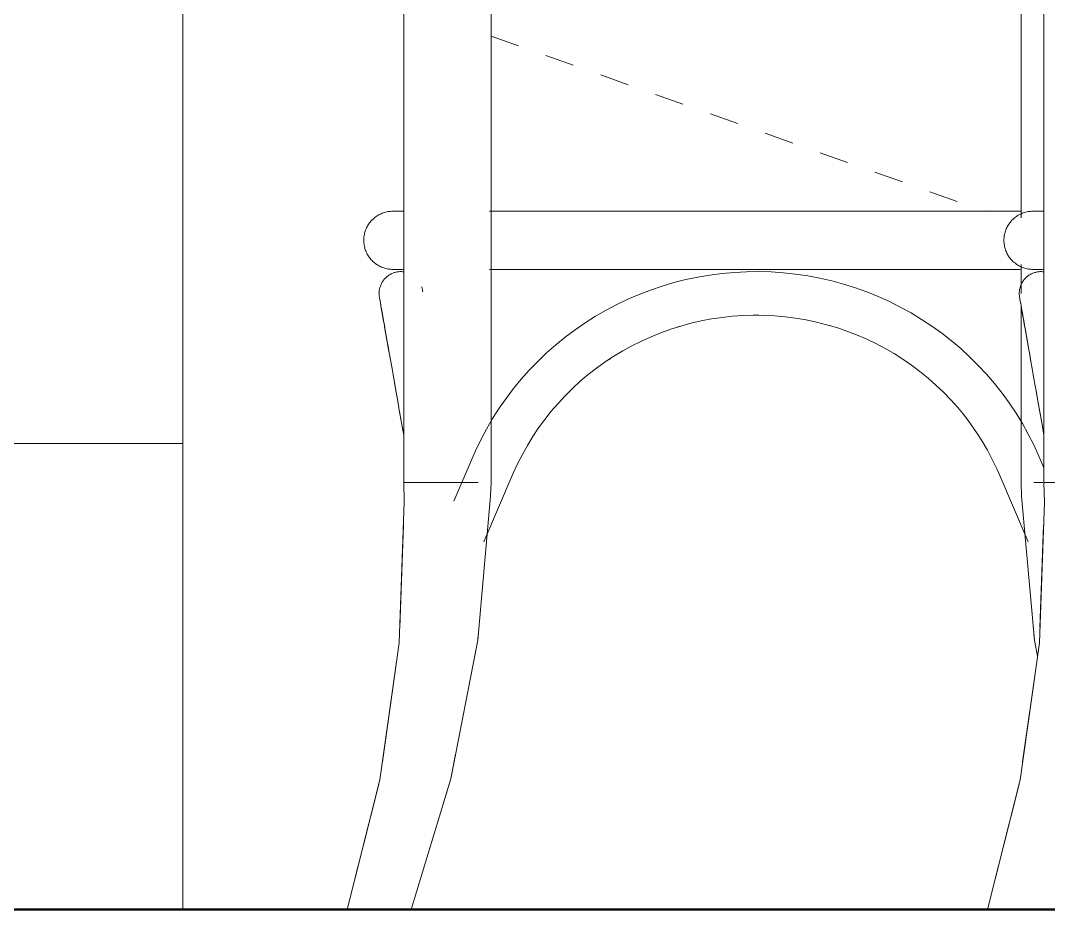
# Model space of a CAD drawing. Extents: x 4834 to 83801, y -13735 to 32221.
# Drawn here: x 13559.89 to 13577.56, y -12508.54 to -12493.26 of the extents above; entities that cross this region are included whole.
import ezdxf

# ---------------------------------------------------------------- set-up
doc = ezdxf.new("R2010")
doc.units = 0
doc.header["$LTSCALE"] = 8
doc.header["$MEASUREMENT"] = 0
doc.linetypes.add('Dash 1_16_', pattern=[0.125, 0.0625, -0.0625])
doc.linetypes.add('Grid Line 1_2_', pattern=[0.875, 0.5, -0.125, 0.125, -0.125])
doc.layers.get('0').update_dxf_attribs({"lineweight": 9})
for name, color, linetype, lineweight in [('A-DIM-480', 52, 'Continuous', 18), ('A-FLOR-LEVL', 51, 'Continuous', 9), ('A-WALL', 7, 'Continuous', 40), ('A-Wall-New', 1, 'Continuous', 50), ('first_dwg', 8, 'Continuous', 9), ('Furniture', 132, 'Continuous', 5), ('Q-CASE', 31, 'Continuous', 9), ('Q-SPCQ', 91, 'Continuous', 9)]:
    doc.layers.add(name, color=color, linetype=linetype, lineweight=lineweight)
doc.layers.add('A-WALL-PATT', color=253, linetype='Continuous')

# ---------------------------------------------------------------- blocks, each defined once
blk = doc.blocks.new('first_dwg_A$C4D910482-354715-Section 1')
at = {"layer": 'Furniture'}
for p, q in [((830.889, 0), (826.789, 0)), ((831.187, 0), (828.259, 0)), ((836.667, 0), (830.889, 0)), ((836.667, 0), (831.187, 0)), ((844.667, 0), (850.181, 0)), ((848.806, 0), (844.679, 0)), ((847.336, 0), (844.683, 0)), ((850.181, 0), (847.336, 0))]:
    blk.add_line(p, q, dxfattribs=at)
at = {"layer": 'Furniture', "flags": 128}
for points in [[(826.789, 0), (828.176, 0), (829.646, 0)], [(828.259, 0), (831.893, 0), (836.667, 0)], [(848.723, 0), (850.193, 0), (848.806, 0)]]:
    blk.add_lwpolyline(points, dxfattribs=at)
blk = doc.blocks.new('first_dwg_A$C4D910482-V16-Section 1')
at = {"layer": 'Furniture'}
for p, q in [((821.626, 0), (816.376, 0)), ((816.376, 0), (821.626, 0)), ((821.626, 0), (817.876, 0)), ((817.876, 0), (821.626, 0)), ((821.626, 0), (826.181, 0)), ((826.181, 0), (821.626, 0)), ((821.626, 0), (826.181, 0)), ((826.181, 0), (821.626, 0)), ((827.277, 0), (828.132, 0)), ((828.132, 0), (827.277, 0)), ((827.277, 0), (828.132, 0)), ((828.132, 0), (827.277, 0)), ((829.228, 0), (833.205, 0)), ((833.205, 0), (829.228, 0))]:
    blk.add_line(p, q, dxfattribs=at)
blk = doc.blocks.new('first_dwg-354694-Section 1')
at = {"layer": 'A-DIM-480', "color": 42, "lineweight": 13}
blk.add_line((531.034, 0), (1093.113, 0), dxfattribs=at)
at = {"layer": 'A-WALL', "color": 7, "lineweight": 50}
for p, q in [((833.927, 0), (799.447, 0)), ((801.447, 0), (831.927, 0)), ((802.613, 0), (810.823, 0)), ((810.647, 0), (813.687, 0)), ((810.647, 0), (813.687, 0)), ((818.967, 0), (815.047, 0)), ((815.047, 0), (816.327, 0)), ((815.207, 0), (818.167, 0)), ((815.207, 0), (818.167, 0)), ((815.499, 0), (815.499, 0)), ((816.327, 0), (816.487, 0)), ((817.487, 0), (816.551, 0)), ((817.687, 0), (818.967, 0)), ((819.687, 0), (822.647, 0)), ((819.687, 0), (822.647, 0)), ((824.167, 0), (827.207, 0)), ((824.167, 0), (827.207, 0)), ((826.516, 0), (826.516, 0))]:
    blk.add_line(p, q, dxfattribs=at)
at = {"layer": 'A-WALL', "color": 7, "lineweight": 50, "flags": 128}
for points in [[(834.647, 0), (759.607, 0), (765.126, 0)], [(817.607, 0), (818.966, 0), (820.966, 0), (822.167, 0), (823.046, 0), (823.766, 0), (824.246, 0), (824.326, 0), (824.647, 0), (824.887, 0), (824.807, 0), (824.326, 0), (823.527, 0), (822.567, 0), (821.367, 0), (820.087, 0), (818.567, 0), (816.966, 0), (815.447, 0), (813.927, 0), (812.647, 0), (811.447, 0), (810.486, 0), (809.686, 0), (809.207, 0)], [(809.367, 0), (809.686, 0), (810.246, 0), (810.966, 0), (811.766, 0), (813.047, 0), (814.967, 0), (816.407, 0)]]:
    blk.add_lwpolyline(points, dxfattribs=at)
for points in [[(830.727, 0), (809.927, 0), (810.807, 0), (831.607, 0)], [(816.567, 0), (817.447, 0), (817.767, 0), (816.247, 0)], [(817.847, 0), (817.927, 0), (818.247, 0), (818.567, 0), (818.887, 0), (819.127, 0), (819.287, 0), (819.127, 0), (818.887, 0), (818.567, 0), (818.247, 0), (817.927, 0)]]:
    blk.add_lwpolyline(points, close=True, dxfattribs=at)
at = {"layer": 'A-Wall-New'}
for p, q in [((534.034, 0), (1090.113, 0)), ((539.534, 0), (1084.613, 0))]:
    blk.add_line(p, q, dxfattribs=at)
at = {"layer": 'Furniture'}
for p, q in [((791.323, 0), (812.353, 0)), ((815.062, 0), (815.205, 0)), ((815.205, 0), (826.159, 0)), ((826.181, 0), (815.205, 0))]:
    blk.add_line(p, q, dxfattribs=at)
for name in ['first_dwg_A$C4D910482-V16-Section 1', 'first_dwg_A$C4D910482-V16-Section 1', 'first_dwg_A$C4D910482-V16-Section 1', 'first_dwg_A$C4D910482-354715-Section 1']:
    blk.add_blockref(name, (0, 0))
blk = doc.blocks.new('Kitchenette - Small - 48_-372256-Section 1')
at = {"layer": 'Q-SPCQ'}
for p, q in [((812.353, 34.5), (812.353, 0)), ((812.353, 0), (815.181, 0)), ((816.277, 0), (826.181, 0))]:
    blk.add_line(p, q, dxfattribs=at)
at = {"layer": 'Q-SPCQ', "linetype": 'Dash 1_16_'}
blk.add_line((817.651, 15.011), (826.151, 11.995), dxfattribs=at)
blk = doc.blocks.new('BAR_WITH_STOOLS_16588 - BAR_WITH_STOOLS_16588-392758-Section 1')
at = {"layer": 'Q-CASE'}
for p, q in [((816.151, 28.508), (816.151, 7.337)), ((827.151, 28.508), (827.151, 7.337)), ((817.651, 7.337), (817.651, 25.531)), ((826.758, 25.537), (826.758, 11.885)), ((817.792, 12), (817.626, 12)), ((817.763, 12), (817.646, 12)), ((817.763, 12), (817.646, 12)), ((817.763, 12), (817.646, 12)), ((820.899, 12), (820.921, 12)), ((826.617, 12), (826.758, 12)), ((826.617, 12), (826.758, 12)), ((826.617, 12), (826.758, 12)), ((826.617, 12), (826.758, 12)), ((817.681, 11), (817.792, 11)), ((817.681, 11), (817.792, 11)), ((817.681, 11), (817.792, 11)), ((826.728, 11), (826.617, 11)), ((826.728, 11), (826.617, 11)), ((826.728, 11), (826.617, 11)), ((826.728, 11), (826.617, 11)), ((826.758, 11.087), (826.758, 10.588)), ((816.472, 10.648), (816.475, 10.637)), ((826.758, 10.392), (826.758, 7.337)), ((822.162, 10.212), (822.252, 10.211)), ((822.162, 10.212), (822.252, 10.211)), ((822.162, 10.212), (822.252, 10.211)), ((822.162, 10.212), (822.252, 10.211)), ((822.162, 10.212), (822.252, 10.211)), ((822.162, 10.212), (822.252, 10.211)), ((822.162, 10.212), (822.252, 10.211)), ((820.861, 10.011), (820.911, 10.027)), ((820.861, 10.011), (820.911, 10.027)), ((820.861, 10.011), (820.911, 10.027)), ((820.861, 10.011), (820.911, 10.027)), ((820.861, 10.011), (820.911, 10.027)), ((820.861, 10.011), (820.911, 10.027)), ((820.861, 10.011), (820.911, 10.027)), ((823.467, 10.035), (823.548, 10.011)), ((823.467, 10.035), (823.548, 10.011)), ((823.467, 10.035), (823.548, 10.011)), ((823.467, 10.035), (823.548, 10.011)), ((823.467, 10.035), (823.548, 10.011)), ((823.467, 10.035), (823.548, 10.011)), ((823.467, 10.035), (823.548, 10.011)), ((819.679, 9.454), (819.734, 9.49)), ((819.679, 9.454), (819.734, 9.49)), ((819.679, 9.454), (819.734, 9.49)), ((819.679, 9.454), (819.734, 9.49)), ((819.679, 9.454), (819.734, 9.49)), ((819.679, 9.454), (819.734, 9.49)), ((819.679, 9.454), (819.734, 9.49)), ((817.346, 7.793), (817.011, 7.016)), ((827.151, 7.589), (827.064, 7.793)), ((817.528, 6.32), (818.034, 7.496)), ((826.375, 7.496), (826.882, 6.32)), ((816.371, 7.337), (816.151, 7.337)), ((816.252, 7.337), (816.371, 7.337)), ((816.707, 7.337), (816.371, 7.337)), ((817.432, 7.337), (816.707, 7.337)), ((817.276, 7.337), (817.432, 7.337)), ((827.133, 7.337), (826.978, 7.337)), ((826.978, 7.337), (827.133, 7.337)), ((827.177, 7.337), (827.151, 7.337)), ((827.371, 7.337), (827.177, 7.337)), ((816.084, 4.846), (816.145, 6.602)), ((816.084, 4.846), (816.145, 6.602)), ((816.084, 4.846), (816.145, 6.602)), ((816.084, 4.846), (816.145, 6.602)), ((816.084, 4.846), (816.145, 6.602)), ((816.084, 4.846), (816.145, 6.602)), ((816.084, 4.846), (816.145, 6.602)), ((827.084, 4.846), (827.145, 6.602)), ((817.422, 4.63), (817.431, 4.729)), ((817.422, 4.63), (817.43, 4.725)), ((817.422, 4.63), (817.43, 4.725)), ((817.422, 4.63), (817.43, 4.725)), ((817.422, 4.63), (817.43, 4.725)), ((817.422, 4.63), (817.43, 4.725)), ((817.422, 4.63), (817.43, 4.725)), ((826.988, 4.63), (826.979, 4.729)), ((826.988, 4.63), (826.979, 4.729)), ((826.988, 4.63), (826.979, 4.729)), ((826.988, 4.63), (826.979, 4.729)), ((826.988, 4.63), (826.979, 4.729)), ((826.988, 4.63), (826.979, 4.729)), ((815.786, 2.537), (816.039, 4.333)), ((815.786, 2.537), (816.039, 4.333)), ((815.786, 2.537), (816.039, 4.333)), ((815.786, 2.537), (816.039, 4.333)), ((815.786, 2.537), (816.039, 4.333)), ((815.786, 2.537), (816.039, 4.333)), ((815.786, 2.537), (816.039, 4.333)), ((826.786, 2.537), (827.039, 4.333)), ((815.181, 0), (815.724, 2.153)), ((815.181, 0), (815.724, 2.153)), ((815.181, 0), (815.724, 2.153)), ((815.181, 0), (815.724, 2.153)), ((815.181, 0), (815.724, 2.153)), ((815.181, 0), (815.724, 2.153)), ((815.181, 0), (815.724, 2.153)), ((826.181, 0), (826.724, 2.153))]:
    blk.add_line(p, q, dxfattribs=at)
at = {"layer": 'Q-CASE', "flags": 128}
for points in [[(815.464, 11.5), (815.465, 11.52), (815.466, 11.54), (815.468, 11.56), (815.471, 11.58), (815.474, 11.599), (815.479, 11.619), (815.484, 11.638), (815.49, 11.657), (815.496, 11.676), (815.504, 11.695), (815.512, 11.713), (815.521, 11.731), (815.53, 11.748), (815.541, 11.766), (815.552, 11.782), (815.563, 11.799), (815.576, 11.814), (815.588, 11.83), (815.602, 11.844), (815.616, 11.859), (815.631, 11.872), (815.646, 11.885), (815.661, 11.898), (815.678, 11.91), (815.694, 11.921), (815.711, 11.931), (815.729, 11.941), (815.747, 11.95), (815.765, 11.958), (815.783, 11.966), (815.802, 11.973), (815.821, 11.979), (815.84, 11.984), (815.86, 11.989), (815.879, 11.993), (815.899, 11.996), (815.919, 11.998), (815.939, 11.999), (815.959, 12), (815.964, 12)], [(815.465, 11.52), (815.466, 11.54), (815.468, 11.56), (815.471, 11.58), (815.474, 11.599), (815.479, 11.619), (815.484, 11.638), (815.49, 11.657), (815.496, 11.676), (815.504, 11.695), (815.512, 11.713), (815.521, 11.731), (815.53, 11.748), (815.541, 11.766), (815.552, 11.782), (815.563, 11.799), (815.576, 11.814), (815.588, 11.83), (815.602, 11.844), (815.616, 11.859), (815.631, 11.872), (815.646, 11.885), (815.661, 11.898), (815.678, 11.91), (815.694, 11.921), (815.711, 11.931), (815.729, 11.941), (815.747, 11.95), (815.765, 11.958), (815.783, 11.966), (815.802, 11.973), (815.821, 11.979), (815.84, 11.984), (815.86, 11.989), (815.879, 11.993), (815.899, 11.996), (815.919, 11.998), (815.939, 11.999), (815.959, 12), (815.964, 12)], [(815.465, 11.52), (815.466, 11.54), (815.468, 11.56), (815.471, 11.58), (815.474, 11.599), (815.479, 11.619), (815.484, 11.638), (815.49, 11.657), (815.496, 11.676), (815.504, 11.695), (815.512, 11.713), (815.521, 11.731), (815.53, 11.748), (815.541, 11.766), (815.552, 11.782), (815.563, 11.799), (815.576, 11.814), (815.588, 11.83), (815.602, 11.844), (815.616, 11.859), (815.631, 11.872), (815.646, 11.885), (815.661, 11.898), (815.678, 11.91), (815.694, 11.921), (815.711, 11.931), (815.729, 11.941), (815.747, 11.95), (815.765, 11.958), (815.783, 11.966), (815.802, 11.973), (815.821, 11.979), (815.84, 11.984), (815.86, 11.989), (815.879, 11.993), (815.899, 11.996), (815.919, 11.998), (815.939, 11.999), (815.959, 12), (815.964, 12)], [(815.465, 11.52), (815.466, 11.54), (815.468, 11.56), (815.471, 11.58), (815.474, 11.599), (815.479, 11.619), (815.484, 11.638), (815.49, 11.657), (815.496, 11.676), (815.504, 11.695), (815.512, 11.713), (815.521, 11.731), (815.53, 11.748), (815.541, 11.766), (815.552, 11.782), (815.563, 11.799), (815.576, 11.814), (815.588, 11.83), (815.602, 11.844), (815.616, 11.859), (815.631, 11.872), (815.646, 11.885), (815.661, 11.898), (815.678, 11.91), (815.694, 11.921), (815.711, 11.931), (815.729, 11.941), (815.747, 11.95), (815.765, 11.958), (815.783, 11.966), (815.802, 11.973), (815.821, 11.979), (815.84, 11.984), (815.86, 11.989), (815.879, 11.993), (815.899, 11.996), (815.919, 11.998), (815.939, 11.999), (815.959, 12), (815.964, 12)], [(815.978, 12), (815.966, 12), (815.964, 12)], [(815.964, 12), (815.969, 12), (815.984, 12)], [(815.978, 12), (815.966, 12), (815.964, 12)], [(815.964, 12), (815.969, 12), (815.984, 12)], [(815.978, 12), (815.966, 12), (815.964, 12)], [(815.964, 12), (815.969, 12), (815.984, 12)], [(816.122, 12), (816.071, 12), (816.03, 12), (815.999, 12), (815.978, 12), (815.966, 12), (815.964, 12)], [(815.964, 12), (815.969, 12), (815.984, 12), (816.009, 12), (816.044, 12), (816.089, 12), (816.143, 12)], [(816.122, 12), (816.071, 12), (816.03, 12), (815.999, 12)], [(816.122, 12), (816.071, 12), (816.03, 12), (815.999, 12)], [(816.122, 12), (816.071, 12), (816.03, 12), (815.999, 12)], [(816.009, 12), (816.044, 12), (816.089, 12), (816.143, 12)], [(816.009, 12), (816.044, 12), (816.089, 12), (816.143, 12)], [(816.009, 12), (816.044, 12), (816.089, 12), (816.143, 12)], [(817.681, 12), (817.857, 12), (818.039, 12), (818.229, 12), (818.424, 12), (818.626, 12), (818.833, 12), (819.046, 12), (819.183, 12)], [(817.681, 12), (817.857, 12), (818.039, 12), (818.229, 12), (818.424, 12), (818.626, 12), (818.833, 12), (819.046, 12), (819.183, 12)], [(817.681, 12), (817.857, 12), (818.039, 12), (818.229, 12), (818.424, 12), (818.626, 12), (818.833, 12), (819.046, 12), (819.183, 12)], [(817.681, 12), (817.857, 12), (818.039, 12), (818.229, 12), (818.424, 12), (818.626, 12), (818.833, 12), (819.046, 12), (819.263, 12), (819.486, 12), (819.713, 12), (819.943, 12), (820.178, 12), (820.415, 12), (820.552, 12)], [(819.163, 12), (818.947, 12), (818.737, 12), (818.532, 12), (818.333, 12), (818.141, 12), (817.955, 12), (817.792, 12)], [(819.163, 12), (818.947, 12), (818.737, 12), (818.532, 12), (818.333, 12), (818.141, 12), (817.955, 12), (817.792, 12)], [(819.163, 12), (818.947, 12), (818.737, 12), (818.532, 12), (818.333, 12), (818.141, 12), (817.955, 12), (817.792, 12)], [(826.728, 12), (826.552, 12), (826.37, 12), (826.181, 12), (825.985, 12), (825.784, 12), (825.576, 12), (825.364, 12), (825.146, 12), (824.924, 12), (824.697, 12), (824.466, 12), (824.232, 12), (823.994, 12), (823.753, 12), (823.51, 12), (823.265, 12), (823.019, 12), (822.771, 12), (822.522, 12), (822.272, 12), (822.022, 12), (821.773, 12), (821.525, 12), (821.277, 12), (821.031, 12), (820.787, 12), (820.545, 12), (820.306, 12), (820.07, 12), (819.837, 12), (819.608, 12), (819.383, 12), (819.163, 12), (818.947, 12), (818.737, 12), (818.532, 12), (818.333, 12), (818.141, 12), (817.955, 12), (817.792, 12)], [(826.728, 12), (826.552, 12), (826.37, 12), (826.181, 12), (825.985, 12), (825.784, 12), (825.576, 12), (825.364, 12), (825.226, 12)], [(826.728, 12), (826.552, 12), (826.37, 12), (826.181, 12), (825.985, 12), (825.784, 12), (825.576, 12), (825.364, 12), (825.226, 12)], [(826.728, 12), (826.552, 12), (826.37, 12), (826.181, 12), (825.985, 12), (825.784, 12), (825.576, 12), (825.364, 12), (825.226, 12)], [(825.247, 12), (825.462, 12), (825.672, 12), (825.877, 12), (826.076, 12), (826.269, 12), (826.455, 12), (826.607, 12)], [(825.247, 12), (825.462, 12), (825.672, 12), (825.877, 12), (826.076, 12), (826.269, 12), (826.455, 12), (826.607, 12)], [(825.247, 12), (825.462, 12), (825.672, 12), (825.877, 12), (826.076, 12), (826.269, 12), (826.455, 12), (826.607, 12)], [(825.247, 12), (825.462, 12), (825.672, 12), (825.877, 12), (826.076, 12), (826.269, 12), (826.455, 12), (826.617, 12)], [(826.464, 11.5), (826.465, 11.52), (826.466, 11.54), (826.468, 11.56), (826.471, 11.58), (826.474, 11.599), (826.479, 11.619), (826.484, 11.638), (826.49, 11.657), (826.496, 11.676), (826.504, 11.695), (826.512, 11.713), (826.521, 11.731), (826.53, 11.748), (826.541, 11.766), (826.552, 11.782), (826.563, 11.799), (826.576, 11.814), (826.588, 11.83), (826.602, 11.844), (826.616, 11.859), (826.631, 11.872), (826.646, 11.885), (826.661, 11.898), (826.678, 11.91), (826.694, 11.921), (826.711, 11.931), (826.729, 11.941), (826.747, 11.95), (826.765, 11.958), (826.783, 11.966), (826.802, 11.973), (826.821, 11.979), (826.84, 11.984), (826.86, 11.989), (826.879, 11.993), (826.899, 11.996), (826.919, 11.998), (826.939, 11.999), (826.959, 12), (826.964, 12)], [(827.122, 12), (827.071, 12), (827.03, 12), (826.999, 12), (826.978, 12), (826.966, 12), (826.964, 12)], [(826.964, 12), (826.969, 12), (826.984, 12), (827.009, 12), (827.044, 12), (827.089, 12), (827.143, 12)], [(815.964, 11), (815.944, 11), (815.924, 11.002), (815.904, 11.004), (815.885, 11.006), (815.865, 11.01), (815.845, 11.014), (815.826, 11.019), (815.807, 11.025), (815.788, 11.032), (815.77, 11.039), (815.751, 11.048), (815.733, 11.057), (815.716, 11.066), (815.699, 11.076), (815.682, 11.087), (815.666, 11.099), (815.65, 11.111), (815.635, 11.124), (815.62, 11.138), (815.606, 11.152), (815.592, 11.166), (815.579, 11.181), (815.567, 11.197), (815.555, 11.213), (815.544, 11.23), (815.533, 11.247), (815.523, 11.264), (815.514, 11.282), (815.506, 11.3), (815.498, 11.319), (815.491, 11.338), (815.485, 11.357), (815.48, 11.376), (815.475, 11.395), (815.472, 11.415), (815.469, 11.435), (815.466, 11.455), (815.465, 11.475), (815.464, 11.495), (815.464, 11.5)], [(815.924, 11.002), (815.904, 11.004), (815.885, 11.006), (815.865, 11.01), (815.845, 11.014), (815.826, 11.019), (815.807, 11.025), (815.788, 11.032), (815.77, 11.039), (815.751, 11.048), (815.733, 11.057), (815.716, 11.066), (815.699, 11.076), (815.682, 11.087), (815.666, 11.099), (815.65, 11.111), (815.635, 11.124), (815.62, 11.138), (815.606, 11.152), (815.592, 11.166), (815.579, 11.181), (815.567, 11.197), (815.555, 11.213), (815.544, 11.23), (815.533, 11.247), (815.523, 11.264), (815.514, 11.282), (815.506, 11.3), (815.498, 11.319), (815.491, 11.338), (815.485, 11.357), (815.48, 11.376), (815.475, 11.395), (815.472, 11.415), (815.469, 11.435), (815.466, 11.455), (815.465, 11.475), (815.464, 11.495)], [(815.924, 11.002), (815.904, 11.004), (815.885, 11.006), (815.865, 11.01), (815.845, 11.014), (815.826, 11.019), (815.807, 11.025), (815.788, 11.032), (815.77, 11.039), (815.751, 11.048), (815.733, 11.057), (815.716, 11.066), (815.699, 11.076), (815.682, 11.087), (815.666, 11.099), (815.65, 11.111), (815.635, 11.124), (815.62, 11.138), (815.606, 11.152), (815.592, 11.166), (815.579, 11.181), (815.567, 11.197), (815.555, 11.213), (815.544, 11.23), (815.533, 11.247), (815.523, 11.264), (815.514, 11.282), (815.506, 11.3), (815.498, 11.319), (815.491, 11.338), (815.485, 11.357), (815.48, 11.376), (815.475, 11.395), (815.472, 11.415), (815.469, 11.435), (815.466, 11.455), (815.465, 11.475), (815.464, 11.495)], [(815.924, 11.002), (815.904, 11.004), (815.885, 11.006), (815.865, 11.01), (815.845, 11.014), (815.826, 11.019), (815.807, 11.025), (815.788, 11.032), (815.77, 11.039), (815.751, 11.048), (815.733, 11.057), (815.716, 11.066), (815.699, 11.076), (815.682, 11.087), (815.666, 11.099), (815.65, 11.111), (815.635, 11.124), (815.62, 11.138), (815.606, 11.152), (815.592, 11.166), (815.579, 11.181), (815.567, 11.197), (815.555, 11.213), (815.544, 11.23), (815.533, 11.247), (815.523, 11.264), (815.514, 11.282), (815.506, 11.3), (815.498, 11.319), (815.491, 11.338), (815.485, 11.357), (815.48, 11.376), (815.475, 11.395), (815.472, 11.415), (815.469, 11.435), (815.466, 11.455), (815.465, 11.475), (815.464, 11.495)], [(826.964, 11), (826.944, 11), (826.924, 11.002), (826.904, 11.004), (826.885, 11.006), (826.865, 11.01), (826.845, 11.014), (826.826, 11.019), (826.807, 11.025), (826.788, 11.032), (826.77, 11.039), (826.751, 11.048), (826.733, 11.057), (826.716, 11.066), (826.699, 11.076), (826.682, 11.087), (826.666, 11.099), (826.65, 11.111), (826.635, 11.124), (826.62, 11.138), (826.606, 11.152), (826.592, 11.166), (826.579, 11.181), (826.567, 11.197), (826.555, 11.213), (826.544, 11.23), (826.533, 11.247), (826.523, 11.264), (826.514, 11.282), (826.506, 11.3), (826.498, 11.319), (826.491, 11.338), (826.485, 11.357), (826.48, 11.376), (826.475, 11.395), (826.472, 11.415), (826.469, 11.435), (826.466, 11.455), (826.465, 11.475), (826.464, 11.495), (826.464, 11.5)], [(815.733, 10.522), (815.731, 10.537), (815.729, 10.552), (815.728, 10.567), (815.728, 10.582), (815.728, 10.597), (815.728, 10.612), (815.73, 10.627), (815.731, 10.642), (815.734, 10.656), (815.737, 10.671), (815.741, 10.686), (815.745, 10.7), (815.75, 10.714), (815.755, 10.728), (815.761, 10.742), (815.767, 10.756), (815.774, 10.769), (815.782, 10.782), (815.79, 10.794), (815.798, 10.807), (815.808, 10.819), (815.817, 10.83), (815.827, 10.842), (815.837, 10.852), (815.848, 10.863), (815.859, 10.873), (815.871, 10.882), (815.883, 10.891), (815.895, 10.9), (815.908, 10.908), (815.921, 10.915), (815.934, 10.922), (815.948, 10.929), (815.962, 10.935), (815.976, 10.94), (815.99, 10.945), (816.004, 10.949), (816.019, 10.953), (816.033, 10.956), (816.037, 10.957)], [(815.79, 10.794), (815.798, 10.807), (815.808, 10.819), (815.817, 10.83), (815.827, 10.842), (815.837, 10.852), (815.848, 10.863), (815.859, 10.873), (815.871, 10.882), (815.883, 10.891), (815.895, 10.9), (815.908, 10.908), (815.921, 10.915), (815.934, 10.922), (815.948, 10.929), (815.962, 10.935), (815.976, 10.94), (815.99, 10.945), (816.004, 10.949), (816.019, 10.953)], [(815.79, 10.794), (815.798, 10.807), (815.808, 10.819), (815.817, 10.83), (815.827, 10.842), (815.837, 10.852), (815.848, 10.863), (815.859, 10.873), (815.871, 10.882), (815.883, 10.891), (815.895, 10.9), (815.908, 10.908), (815.921, 10.915), (815.934, 10.922), (815.948, 10.929), (815.962, 10.935), (815.976, 10.94), (815.99, 10.945), (816.004, 10.949), (816.019, 10.953)], [(815.79, 10.794), (815.798, 10.807), (815.808, 10.819), (815.817, 10.83), (815.827, 10.842), (815.837, 10.852), (815.848, 10.863), (815.859, 10.873), (815.871, 10.882), (815.883, 10.891), (815.895, 10.9), (815.908, 10.908), (815.921, 10.915), (815.934, 10.922), (815.948, 10.929), (815.962, 10.935), (815.976, 10.94), (815.99, 10.945), (816.004, 10.949), (816.019, 10.953)], [(816.138, 11), (816.084, 11), (816.04, 11), (816.006, 11), (815.982, 11), (815.968, 11), (815.964, 11)], [(815.964, 11), (815.969, 11), (815.984, 11), (816.009, 11), (816.044, 11), (816.089, 11), (816.143, 11)], [(816.037, 10.957), (816.052, 10.959), (816.067, 10.961), (816.082, 10.962), (816.097, 10.962), (816.112, 10.962), (816.127, 10.961), (816.142, 10.96), (816.157, 10.958)], [(816.052, 10.959), (816.067, 10.961), (816.082, 10.962), (816.097, 10.962), (816.112, 10.962), (816.127, 10.961), (816.142, 10.96), (816.157, 10.958)], [(816.052, 10.959), (816.067, 10.961), (816.082, 10.962), (816.097, 10.962), (816.112, 10.962), (816.127, 10.961), (816.142, 10.96), (816.157, 10.958)], [(816.052, 10.959), (816.067, 10.961), (816.082, 10.962), (816.097, 10.962), (816.112, 10.962), (816.127, 10.961), (816.142, 10.96), (816.157, 10.958)], [(827.064, 7.793), (826.977, 7.983), (826.883, 8.169), (826.781, 8.352), (826.672, 8.531), (826.556, 8.705), (826.433, 8.874), (826.303, 9.038), (826.167, 9.197), (826.024, 9.351), (825.875, 9.498), (825.721, 9.64), (825.561, 9.775), (825.395, 9.904), (825.224, 10.027), (825.049, 10.142), (824.869, 10.251), (824.684, 10.352), (824.496, 10.446), (824.304, 10.533), (824.109, 10.612), (823.911, 10.683), (823.71, 10.746), (823.506, 10.802), (823.301, 10.849), (823.094, 10.888), (822.885, 10.919), (822.675, 10.941), (822.465, 10.956), (822.254, 10.962), (822.043, 10.96), (821.833, 10.949), (821.622, 10.93), (821.413, 10.903), (821.205, 10.868), (820.999, 10.825), (820.795, 10.773), (820.593, 10.714), (820.393, 10.646), (820.196, 10.571), (820.003, 10.488), (819.813, 10.397), (819.627, 10.299), (819.445, 10.194), (819.267, 10.082), (819.094, 9.963), (818.926, 9.837), (818.763, 9.704), (818.606, 9.565), (818.454, 9.42), (818.309, 9.27), (818.169, 9.113), (818.036, 8.951), (817.91, 8.784), (817.791, 8.613), (817.678, 8.436), (817.573, 8.256), (817.475, 8.071), (817.385, 7.882), (817.346, 7.793)], [(817.626, 11), (817.681, 11), (817.792, 11)], [(826.758, 8.39), (826.672, 8.531), (826.556, 8.705), (826.433, 8.874), (826.303, 9.038), (826.167, 9.197), (826.024, 9.351), (825.875, 9.498), (825.721, 9.64), (825.561, 9.775), (825.395, 9.904), (825.224, 10.027), (825.049, 10.142), (824.869, 10.251), (824.684, 10.352), (824.496, 10.446), (824.304, 10.533), (824.109, 10.612), (823.911, 10.683), (823.71, 10.746), (823.506, 10.802), (823.301, 10.849), (823.094, 10.888), (822.885, 10.919), (822.675, 10.941), (822.465, 10.956), (822.254, 10.962), (822.043, 10.96), (821.833, 10.949), (821.622, 10.93), (821.413, 10.903), (821.205, 10.868), (820.999, 10.825), (820.795, 10.773), (820.593, 10.714), (820.393, 10.646), (820.196, 10.571), (820.003, 10.488), (819.813, 10.397), (819.627, 10.299), (819.445, 10.194), (819.267, 10.082), (819.094, 9.963), (818.926, 9.837), (818.763, 9.704), (818.606, 9.565), (818.454, 9.42), (818.309, 9.27), (818.169, 9.113), (818.036, 8.951), (817.91, 8.784), (817.791, 8.613), (817.678, 8.436), (817.65, 8.388)], [(826.758, 8.39), (826.672, 8.531), (826.556, 8.705), (826.433, 8.874), (826.303, 9.038), (826.167, 9.197), (826.024, 9.351), (825.875, 9.498), (825.721, 9.64), (825.561, 9.775), (825.395, 9.904), (825.224, 10.027), (825.049, 10.142), (824.869, 10.251), (824.684, 10.352), (824.496, 10.446), (824.304, 10.533), (824.109, 10.612), (823.911, 10.683), (823.71, 10.746), (823.506, 10.802), (823.301, 10.849), (823.094, 10.888), (822.885, 10.919), (822.675, 10.941), (822.465, 10.956), (822.254, 10.962), (822.043, 10.96), (821.833, 10.949), (821.622, 10.93), (821.413, 10.903), (821.205, 10.868), (820.999, 10.825), (820.795, 10.773), (820.593, 10.714), (820.393, 10.646), (820.196, 10.571), (820.003, 10.488), (819.813, 10.397), (819.627, 10.299), (819.445, 10.194), (819.267, 10.082), (819.094, 9.963), (818.926, 9.837), (818.763, 9.704), (818.606, 9.565), (818.454, 9.42), (818.309, 9.27), (818.169, 9.113), (818.036, 8.951), (817.91, 8.784), (817.791, 8.613), (817.678, 8.436), (817.65, 8.388)], [(826.758, 8.39), (826.672, 8.531), (826.556, 8.705), (826.433, 8.874), (826.303, 9.038), (826.167, 9.197), (826.024, 9.351), (825.875, 9.498), (825.721, 9.64), (825.561, 9.775), (825.395, 9.904), (825.224, 10.027), (825.049, 10.142), (824.869, 10.251), (824.684, 10.352), (824.496, 10.446), (824.304, 10.533), (824.109, 10.612), (823.911, 10.683), (823.71, 10.746), (823.506, 10.802), (823.301, 10.849), (823.094, 10.888), (822.885, 10.919), (822.675, 10.941), (822.465, 10.956), (822.254, 10.962), (822.043, 10.96), (821.833, 10.949), (821.622, 10.93), (821.413, 10.903), (821.205, 10.868), (820.999, 10.825), (820.795, 10.773), (820.593, 10.714), (820.393, 10.646), (820.196, 10.571), (820.003, 10.488), (819.813, 10.397), (819.627, 10.299), (819.445, 10.194), (819.267, 10.082), (819.094, 9.963), (818.926, 9.837), (818.763, 9.704), (818.606, 9.565), (818.454, 9.42), (818.309, 9.27), (818.169, 9.113), (818.036, 8.951), (817.91, 8.784), (817.791, 8.613), (817.678, 8.436), (817.65, 8.388)], [(826.758, 8.39), (826.672, 8.531), (826.556, 8.705), (826.433, 8.874), (826.303, 9.038), (826.167, 9.197), (826.024, 9.351), (825.875, 9.498), (825.721, 9.64), (825.561, 9.775), (825.395, 9.904), (825.224, 10.027), (825.049, 10.142), (824.869, 10.251), (824.684, 10.352), (824.496, 10.446), (824.304, 10.533), (824.109, 10.612), (823.911, 10.683), (823.71, 10.746), (823.506, 10.802), (823.301, 10.849), (823.094, 10.888), (822.885, 10.919), (822.675, 10.941), (822.465, 10.956), (822.254, 10.962), (822.043, 10.96), (821.833, 10.949), (821.622, 10.93), (821.413, 10.903), (821.205, 10.868), (820.999, 10.825), (820.795, 10.773), (820.593, 10.714), (820.393, 10.646), (820.196, 10.571), (820.003, 10.488), (819.813, 10.397), (819.627, 10.299), (819.445, 10.194), (819.267, 10.082), (819.094, 9.963), (818.926, 9.837), (818.763, 9.704), (818.606, 9.565), (818.454, 9.42), (818.309, 9.27), (818.169, 9.113), (818.036, 8.951), (817.91, 8.784), (817.791, 8.613), (817.678, 8.436), (817.65, 8.388)], [(826.758, 8.39), (826.672, 8.531), (826.556, 8.705), (826.433, 8.874), (826.303, 9.038), (826.167, 9.197), (826.024, 9.351), (825.875, 9.498), (825.721, 9.64), (825.561, 9.775), (825.395, 9.904), (825.224, 10.027), (825.049, 10.142), (824.869, 10.251), (824.684, 10.352), (824.496, 10.446), (824.304, 10.533), (824.109, 10.612), (823.911, 10.683), (823.71, 10.746), (823.506, 10.802), (823.301, 10.849), (823.094, 10.888), (822.885, 10.919), (822.675, 10.941), (822.465, 10.956), (822.254, 10.962), (822.043, 10.96), (821.833, 10.949), (821.622, 10.93), (821.413, 10.903), (821.205, 10.868), (820.999, 10.825), (820.795, 10.773), (820.593, 10.714), (820.393, 10.646), (820.196, 10.571), (820.003, 10.488), (819.813, 10.397), (819.627, 10.299), (819.445, 10.194), (819.267, 10.082), (819.094, 9.963), (818.926, 9.837), (818.763, 9.704), (818.606, 9.565), (818.454, 9.42), (818.309, 9.27), (818.169, 9.113), (818.036, 8.951), (817.91, 8.784), (817.791, 8.613), (817.678, 8.436), (817.65, 8.388)], [(826.758, 8.39), (826.672, 8.531), (826.556, 8.705), (826.433, 8.874), (826.303, 9.038), (826.167, 9.197), (826.024, 9.351), (825.875, 9.498), (825.721, 9.64), (825.561, 9.775), (825.395, 9.904), (825.224, 10.027), (825.049, 10.142), (824.869, 10.251), (824.684, 10.352), (824.496, 10.446), (824.304, 10.533), (824.109, 10.612), (823.911, 10.683), (823.71, 10.746), (823.506, 10.802), (823.301, 10.849), (823.094, 10.888), (822.885, 10.919), (822.675, 10.941), (822.465, 10.956), (822.254, 10.962), (822.043, 10.96), (821.833, 10.949), (821.622, 10.93), (821.413, 10.903), (821.205, 10.868), (820.999, 10.825), (820.795, 10.773), (820.593, 10.714), (820.393, 10.646), (820.196, 10.571), (820.003, 10.488), (819.813, 10.397), (819.627, 10.299), (819.445, 10.194), (819.267, 10.082), (819.094, 9.963), (818.926, 9.837), (818.763, 9.704), (818.606, 9.565), (818.454, 9.42), (818.309, 9.27), (818.169, 9.113), (818.036, 8.951), (817.91, 8.784), (817.791, 8.613), (817.678, 8.436), (817.65, 8.388)], [(826.758, 8.39), (826.672, 8.531), (826.556, 8.705), (826.433, 8.874), (826.303, 9.038), (826.167, 9.197), (826.024, 9.351), (825.875, 9.498), (825.721, 9.64), (825.561, 9.775), (825.395, 9.904), (825.224, 10.027), (825.049, 10.142), (824.869, 10.251), (824.684, 10.352), (824.496, 10.446), (824.304, 10.533), (824.109, 10.612), (823.911, 10.683), (823.71, 10.746), (823.506, 10.802), (823.301, 10.849), (823.094, 10.888), (822.885, 10.919), (822.675, 10.941), (822.465, 10.956), (822.254, 10.962), (822.043, 10.96), (821.833, 10.949), (821.622, 10.93), (821.413, 10.903), (821.205, 10.868), (820.999, 10.825), (820.795, 10.773), (820.593, 10.714), (820.393, 10.646), (820.196, 10.571), (820.003, 10.488), (819.813, 10.397), (819.627, 10.299), (819.445, 10.194), (819.267, 10.082), (819.094, 9.963), (818.926, 9.837), (818.763, 9.704), (818.606, 9.565), (818.454, 9.42), (818.309, 9.27), (818.169, 9.113), (818.036, 8.951), (817.91, 8.784), (817.791, 8.613), (817.678, 8.436), (817.65, 8.388)], [(819.658, 11), (819.465, 11), (819.243, 11), (819.025, 11), (818.813, 11), (818.606, 11), (818.405, 11), (818.21, 11), (818.022, 11), (817.84, 11), (817.665, 11)], [(819.658, 11), (819.465, 11), (819.243, 11), (819.025, 11), (818.813, 11), (818.606, 11), (818.405, 11), (818.21, 11), (818.022, 11), (817.84, 11), (817.665, 11)], [(819.658, 11), (819.465, 11), (819.243, 11), (819.025, 11), (818.813, 11), (818.606, 11), (818.405, 11), (818.21, 11), (818.022, 11), (817.84, 11), (817.665, 11)], [(826.617, 11), (826.437, 11), (826.251, 11), (826.057, 11), (825.858, 11), (825.653, 11), (825.442, 11), (825.226, 11), (825.005, 11), (824.78, 11), (824.551, 11), (824.317, 11), (824.081, 11), (823.841, 11), (823.599, 11), (823.355, 11), (823.109, 11), (822.861, 11), (822.613, 11), (822.363, 11), (822.114, 11), (821.864, 11), (821.615, 11), (821.367, 11), (821.121, 11), (820.876, 11), (820.633, 11), (820.393, 11), (820.155, 11), (819.921, 11), (819.691, 11), (819.465, 11), (819.243, 11), (819.025, 11), (818.813, 11), (818.606, 11), (818.405, 11), (818.21, 11), (818.022, 11), (817.84, 11), (817.665, 11)], [(817.792, 11), (817.972, 11), (818.159, 11), (818.352, 11), (818.551, 11), (818.757, 11), (818.967, 11), (819.183, 11), (819.404, 11), (819.629, 11)], [(817.792, 11), (817.972, 11), (818.159, 11), (818.352, 11), (818.551, 11), (818.757, 11), (818.967, 11), (819.183, 11), (819.404, 11), (819.629, 11)], [(817.792, 11), (817.972, 11), (818.159, 11), (818.352, 11), (818.551, 11), (818.757, 11), (818.967, 11), (819.183, 11), (819.404, 11), (819.629, 11)], [(817.792, 11), (817.972, 11), (818.159, 11), (818.352, 11), (818.551, 11), (818.757, 11), (818.967, 11), (819.183, 11), (819.404, 11), (819.629, 11), (819.859, 11), (820.092, 11), (820.328, 11), (820.568, 11), (820.81, 11), (821.054, 11), (821.301, 11), (821.548, 11), (821.797, 11), (822.046, 11), (822.296, 11), (822.545, 11), (822.794, 11), (823.042, 11), (823.289, 11), (823.534, 11), (823.776, 11), (824.017, 11), (824.254, 11), (824.488, 11), (824.718, 11), (824.945, 11), (825.167, 11), (825.384, 11), (825.596, 11), (825.803, 11), (826.004, 11), (826.199, 11), (826.388, 11), (826.569, 11), (826.744, 11)], [(819.658, 11), (819.859, 11), (820.092, 11), (820.328, 11), (820.568, 11), (820.81, 11), (821.054, 11), (821.301, 11), (821.548, 11), (821.797, 11), (822.046, 11), (822.296, 11), (822.545, 11), (822.794, 11), (823.042, 11), (823.289, 11), (823.534, 11), (823.776, 11), (824.017, 11), (824.254, 11), (824.488, 11), (824.712, 11)], [(819.658, 11), (819.859, 11), (820.092, 11), (820.328, 11), (820.568, 11), (820.81, 11), (821.054, 11), (821.301, 11), (821.548, 11), (821.797, 11), (822.046, 11), (822.296, 11), (822.545, 11), (822.794, 11), (823.042, 11), (823.289, 11), (823.534, 11), (823.776, 11), (824.017, 11), (824.254, 11), (824.488, 11), (824.712, 11)], [(819.658, 11), (819.859, 11), (820.092, 11), (820.328, 11), (820.568, 11), (820.81, 11), (821.054, 11), (821.301, 11), (821.548, 11), (821.797, 11), (822.046, 11), (822.296, 11), (822.545, 11), (822.794, 11), (823.042, 11), (823.289, 11), (823.534, 11), (823.776, 11), (824.017, 11), (824.254, 11), (824.488, 11), (824.712, 11)], [(826.617, 11), (826.437, 11), (826.251, 11), (826.057, 11), (825.858, 11), (825.653, 11), (825.442, 11), (825.226, 11), (825.005, 11), (824.78, 11), (824.551, 11), (824.317, 11), (824.081, 11), (823.841, 11), (823.599, 11), (823.355, 11), (823.109, 11), (822.861, 11), (822.613, 11), (822.363, 11), (822.114, 11), (821.864, 11), (821.615, 11), (821.367, 11), (821.121, 11), (820.876, 11), (820.633, 11), (820.393, 11), (820.155, 11), (819.921, 11), (819.691, 11)], [(826.617, 11), (826.437, 11), (826.251, 11), (826.057, 11), (825.858, 11), (825.653, 11), (825.442, 11), (825.226, 11), (825.005, 11), (824.78, 11), (824.551, 11), (824.317, 11), (824.081, 11), (823.841, 11), (823.599, 11), (823.355, 11), (823.109, 11), (822.861, 11), (822.613, 11), (822.363, 11), (822.114, 11), (821.864, 11), (821.615, 11), (821.367, 11), (821.121, 11), (820.876, 11), (820.633, 11), (820.393, 11), (820.155, 11), (819.921, 11), (819.691, 11)], [(826.617, 11), (826.437, 11), (826.251, 11), (826.057, 11), (825.858, 11), (825.653, 11), (825.442, 11), (825.226, 11), (825.005, 11), (824.78, 11), (824.551, 11), (824.317, 11), (824.081, 11), (823.841, 11), (823.599, 11), (823.355, 11), (823.109, 11), (822.861, 11), (822.613, 11), (822.363, 11), (822.114, 11), (821.864, 11), (821.615, 11), (821.367, 11), (821.121, 11), (820.876, 11), (820.633, 11), (820.393, 11), (820.155, 11), (819.921, 11), (819.691, 11)], [(824.718, 11), (824.945, 11), (825.167, 11), (825.384, 11), (825.596, 11), (825.803, 11), (826.004, 11), (826.199, 11), (826.388, 11), (826.569, 11), (826.744, 11)], [(824.718, 11), (824.945, 11), (825.167, 11), (825.384, 11), (825.596, 11), (825.803, 11), (826.004, 11), (826.199, 11), (826.388, 11), (826.569, 11), (826.744, 11)], [(824.718, 11), (824.945, 11), (825.167, 11), (825.384, 11), (825.596, 11), (825.803, 11), (826.004, 11), (826.199, 11), (826.388, 11), (826.569, 11), (826.744, 11)], [(826.733, 10.522), (826.731, 10.537), (826.729, 10.552), (826.728, 10.567), (826.728, 10.582), (826.728, 10.597), (826.728, 10.612), (826.73, 10.627), (826.731, 10.642), (826.734, 10.656), (826.737, 10.671), (826.741, 10.686), (826.745, 10.7), (826.75, 10.714), (826.755, 10.728), (826.761, 10.742), (826.767, 10.756), (826.774, 10.769), (826.782, 10.782), (826.79, 10.794), (826.798, 10.807), (826.808, 10.819), (826.817, 10.83), (826.827, 10.842), (826.837, 10.852), (826.848, 10.863), (826.859, 10.873), (826.871, 10.882), (826.883, 10.891), (826.895, 10.9), (826.908, 10.908), (826.921, 10.915), (826.934, 10.922), (826.948, 10.929), (826.962, 10.935), (826.976, 10.94), (826.99, 10.945), (827.004, 10.949), (827.019, 10.953), (827.033, 10.956), (827.037, 10.957)], [(827.138, 11), (827.084, 11), (827.04, 11), (827.006, 11), (826.982, 11), (826.968, 11), (826.964, 11)], [(826.964, 11), (826.969, 11), (826.984, 11), (827.009, 11), (827.044, 11), (827.089, 11), (827.143, 11)], [(827.037, 10.957), (827.052, 10.959), (827.067, 10.961), (827.082, 10.962), (827.097, 10.962), (827.112, 10.962), (827.127, 10.961), (827.142, 10.96), (827.157, 10.958)], [(815.733, 10.522), (815.731, 10.537), (815.729, 10.552), (815.728, 10.567), (815.728, 10.582), (815.728, 10.597), (815.728, 10.612), (815.73, 10.627), (815.731, 10.642), (815.734, 10.656), (815.737, 10.671), (815.741, 10.686), (815.745, 10.7), (815.75, 10.714), (815.755, 10.728), (815.761, 10.742), (815.767, 10.756), (815.774, 10.769)], [(815.733, 10.522), (815.731, 10.537), (815.729, 10.552), (815.728, 10.567), (815.728, 10.582), (815.728, 10.597), (815.728, 10.612), (815.73, 10.627), (815.731, 10.642), (815.734, 10.656), (815.737, 10.671), (815.741, 10.686), (815.745, 10.7), (815.75, 10.714), (815.755, 10.728), (815.761, 10.742), (815.767, 10.756), (815.774, 10.769)], [(815.733, 10.522), (815.731, 10.537), (815.729, 10.552), (815.728, 10.567), (815.728, 10.582), (815.728, 10.597), (815.728, 10.612), (815.73, 10.627), (815.731, 10.642), (815.734, 10.656), (815.737, 10.671), (815.741, 10.686), (815.745, 10.7), (815.75, 10.714), (815.755, 10.728), (815.761, 10.742), (815.767, 10.756), (815.774, 10.769)], [(816.46, 10.7), (816.464, 10.686), (816.468, 10.671), (816.471, 10.656)], [(816.479, 10.612), (816.475, 10.633), (816.473, 10.646), (816.472, 10.652)], [(815.74, 10.482), (815.737, 10.503), (815.734, 10.516), (815.733, 10.522), (815.733, 10.522)], [(815.733, 10.522), (815.734, 10.518), (815.736, 10.507), (815.739, 10.487)], [(815.74, 10.482), (815.737, 10.503), (815.734, 10.516), (815.733, 10.522), (815.733, 10.522)], [(815.733, 10.522), (815.734, 10.518), (815.736, 10.507), (815.739, 10.487)], [(815.74, 10.482), (815.737, 10.503), (815.734, 10.516), (815.733, 10.522), (815.733, 10.522)], [(815.733, 10.522), (815.734, 10.518), (815.736, 10.507), (815.739, 10.487)], [(816.151, 8.15), (816.131, 8.264), (816.103, 8.425), (816.075, 8.582), (816.048, 8.735), (816.022, 8.882), (815.997, 9.025), (815.973, 9.162), (815.95, 9.293), (815.928, 9.419), (815.907, 9.539), (815.886, 9.653), (815.868, 9.76), (815.85, 9.861), (815.833, 9.955), (815.818, 10.043), (815.804, 10.123), (815.791, 10.196), (815.779, 10.262), (815.769, 10.321), (815.76, 10.373), (815.752, 10.417), (815.745, 10.453), (815.74, 10.482), (815.737, 10.503), (815.734, 10.516), (815.733, 10.522), (815.733, 10.522)], [(815.733, 10.522), (815.734, 10.518), (815.736, 10.507), (815.739, 10.487), (815.744, 10.46), (815.75, 10.426), (815.758, 10.384), (815.766, 10.334), (815.776, 10.277), (815.788, 10.212), (815.8, 10.141), (815.814, 10.062), (815.829, 9.976), (815.846, 9.884), (815.863, 9.784), (815.882, 9.678), (815.902, 9.566), (815.923, 9.448), (815.945, 9.323), (815.968, 9.193), (815.991, 9.057), (816.016, 8.916), (816.042, 8.77), (816.069, 8.618), (816.096, 8.462), (816.125, 8.302), (816.151, 8.15)], [(827.151, 8.15), (827.131, 8.264), (827.103, 8.425), (827.075, 8.582), (827.048, 8.735), (827.022, 8.882), (826.997, 9.025), (826.973, 9.162), (826.95, 9.293), (826.928, 9.419), (826.907, 9.539), (826.886, 9.653), (826.868, 9.76), (826.85, 9.861), (826.833, 9.955), (826.818, 10.043), (826.804, 10.123), (826.791, 10.196), (826.779, 10.262), (826.769, 10.321), (826.76, 10.373), (826.752, 10.417), (826.745, 10.453), (826.74, 10.482), (826.737, 10.503), (826.734, 10.516), (826.733, 10.522), (826.733, 10.522)], [(826.733, 10.522), (826.734, 10.518), (826.736, 10.507), (826.739, 10.487), (826.744, 10.46), (826.75, 10.426), (826.758, 10.384), (826.766, 10.334), (826.776, 10.277), (826.788, 10.212), (826.8, 10.141), (826.814, 10.062), (826.829, 9.976), (826.846, 9.884), (826.863, 9.784), (826.882, 9.678), (826.902, 9.566), (826.923, 9.448), (826.945, 9.323), (826.968, 9.193), (826.991, 9.057), (827.016, 8.916), (827.042, 8.77), (827.069, 8.618), (827.096, 8.462), (827.125, 8.302), (827.151, 8.15)], [(815.758, 10.384), (815.766, 10.334), (815.776, 10.277), (815.788, 10.212), (815.8, 10.141), (815.814, 10.062), (815.829, 9.976), (815.846, 9.884), (815.863, 9.784), (815.882, 9.678), (815.902, 9.566), (815.923, 9.448), (815.945, 9.323), (815.968, 9.193), (815.991, 9.057), (816.016, 8.916), (816.042, 8.77), (816.069, 8.618), (816.096, 8.462), (816.125, 8.302), (816.151, 8.15)], [(815.758, 10.384), (815.766, 10.334), (815.776, 10.277), (815.788, 10.212), (815.8, 10.141), (815.814, 10.062), (815.829, 9.976), (815.846, 9.884), (815.863, 9.784), (815.882, 9.678), (815.902, 9.566), (815.923, 9.448), (815.945, 9.323), (815.968, 9.193), (815.991, 9.057), (816.016, 8.916), (816.042, 8.77), (816.069, 8.618), (816.096, 8.462), (816.125, 8.302), (816.151, 8.15)], [(815.758, 10.384), (815.766, 10.334), (815.776, 10.277), (815.788, 10.212), (815.8, 10.141), (815.814, 10.062), (815.829, 9.976), (815.846, 9.884), (815.863, 9.784), (815.882, 9.678), (815.902, 9.566), (815.923, 9.448), (815.945, 9.323), (815.968, 9.193), (815.991, 9.057), (816.016, 8.916), (816.042, 8.77), (816.069, 8.618), (816.096, 8.462), (816.125, 8.302), (816.151, 8.15)], [(816.151, 8.15), (816.131, 8.264), (816.103, 8.425), (816.075, 8.582), (816.048, 8.735), (816.022, 8.882), (815.997, 9.025), (815.973, 9.162), (815.95, 9.293), (815.928, 9.419), (815.907, 9.539), (815.886, 9.653), (815.868, 9.76), (815.85, 9.861), (815.833, 9.955), (815.818, 10.043), (815.804, 10.123), (815.791, 10.196), (815.779, 10.262), (815.769, 10.321), (815.76, 10.373)], [(816.151, 8.15), (816.131, 8.264), (816.103, 8.425), (816.075, 8.582), (816.048, 8.735), (816.022, 8.882), (815.997, 9.025), (815.973, 9.162), (815.95, 9.293), (815.928, 9.419), (815.907, 9.539), (815.886, 9.653), (815.868, 9.76), (815.85, 9.861), (815.833, 9.955), (815.818, 10.043), (815.804, 10.123), (815.791, 10.196), (815.779, 10.262), (815.769, 10.321), (815.76, 10.373)], [(816.151, 8.15), (816.131, 8.264), (816.103, 8.425), (816.075, 8.582), (816.048, 8.735), (816.022, 8.882), (815.997, 9.025), (815.973, 9.162), (815.95, 9.293), (815.928, 9.419), (815.907, 9.539), (815.886, 9.653), (815.868, 9.76), (815.85, 9.861), (815.833, 9.955), (815.818, 10.043), (815.804, 10.123), (815.791, 10.196), (815.779, 10.262), (815.769, 10.321), (815.76, 10.373)], [(818.034, 7.496), (818.108, 7.659), (818.189, 7.818), (818.276, 7.974), (818.369, 8.127), (818.468, 8.276), (818.574, 8.421), (818.685, 8.561), (818.802, 8.697), (818.924, 8.829), (819.052, 8.955), (819.184, 9.077), (819.322, 9.193), (819.464, 9.304), (819.61, 9.409), (819.761, 9.508), (819.915, 9.601), (820.073, 9.688), (820.235, 9.769), (820.4, 9.843), (820.568, 9.911), (820.738, 9.972), (820.911, 10.027), (821.086, 10.074), (821.262, 10.115), (821.44, 10.148), (821.62, 10.175), (821.8, 10.194), (821.981, 10.207), (822.162, 10.212), (822.344, 10.21), (822.525, 10.201), (822.705, 10.185), (822.885, 10.162), (823.064, 10.131), (823.241, 10.094), (823.417, 10.05), (823.591, 9.999), (823.762, 9.941), (823.931, 9.876), (824.097, 9.805), (824.261, 9.727), (824.421, 9.643), (824.577, 9.552), (824.729, 9.456), (824.878, 9.354), (825.022, 9.246), (825.161, 9.132), (825.296, 9.013), (825.426, 8.889), (825.551, 8.76), (825.67, 8.626), (825.784, 8.487), (825.892, 8.344), (825.994, 8.197), (826.091, 8.046), (826.18, 7.892), (826.264, 7.734), (826.341, 7.573), (826.375, 7.496)], [(815.181, 0), (815.743, 2.229), (816.075, 4.583), (816.16, 7.001), (816.151, 7.337)], [(816.151, 7.337), (816.177, 7.337), (816.252, 7.337)], [(816.277, 0), (816.96, 2.245), (817.422, 4.63), (817.643, 7.102), (817.651, 7.337)], [(816.371, 7.337), (816.526, 7.337), (816.707, 7.337)], [(816.707, 7.337), (816.901, 7.337), (817.096, 7.337), (817.276, 7.337)], [(826.181, 0), (826.743, 2.229), (827.075, 4.583), (827.16, 7.001), (827.151, 7.337)], [(827.041, 4.353), (826.988, 4.63), (826.766, 7.102), (826.758, 7.337)], [(827.151, 7.337), (827.177, 7.337), (827.252, 7.337), (827.371, 7.337)], [(827.008, 4.524), (826.988, 4.63), (826.966, 4.875)], [(816.87, 1.947), (816.96, 2.245), (817.042, 2.669)], [(816.87, 1.947), (816.96, 2.245), (817.042, 2.669)], [(816.87, 1.947), (816.96, 2.245), (817.042, 2.669)], [(816.87, 1.947), (816.96, 2.245), (817.042, 2.669)], [(816.87, 1.947), (816.96, 2.245), (817.042, 2.669)], [(816.87, 1.947), (816.96, 2.245), (817.042, 2.669)], [(816.87, 1.947), (816.96, 2.245), (817.042, 2.669)]]:
    blk.add_lwpolyline(points, dxfattribs=at)
at = {"layer": 'Q-CASE'}
for points, knots in [([(815.181, 0), (815.181, 0), (815.183, 0), (815.192, 0), (815.21, 0), (815.236, 0), (815.268, 0), (815.299, 0), (815.322, 0)], [-0.2222222, -0.2222222, -0.2222222, -0.2222222, -0.1944444, -0.1666667, -0.1111111, -0.0833333, -0.0555556, 0, 0, 0, 0]), ([(815.322, 0), (815.352, 0), (815.4, 0), (815.469, 0), (815.524, 0), (815.584, 0), (815.644, 0), (815.702, 0), (815.762, 0), (815.821, 0), (815.896, 0), (815.987, 0), (816.081, 0), (816.156, 0), (816.211, 0), (816.243, 0), (816.261, 0), (816.273, 0), (816.277, 0), (816.277, 0)], [-1, -1, -1, -1, -0.9305556, -0.8958333, -0.8611111, -0.8263889, -0.7916667, -0.7569444, -0.7222222, -0.6875, -0.6527778, -0.5833333, -0.5138889, -0.4444444, -0.3888889, -0.3333333, -0.3055556, -0.2777778, -0.226262, -0.226262, -0.226262, -0.226262]), ([(826.181, 0), (826.181, 0), (826.183, 0), (826.192, 0), (826.21, 0), (826.236, 0), (826.268, 0), (826.299, 0), (826.322, 0)], [-0.2222222, -0.2222222, -0.2222222, -0.2222222, -0.1944444, -0.1666667, -0.1111111, -0.0833333, -0.0555556, 0, 0, 0, 0]), ([(826.322, 0), (826.352, 0), (826.4, 0), (826.469, 0), (826.524, 0), (826.584, 0), (826.644, 0), (826.702, 0), (826.762, 0), (826.821, 0), (826.896, 0), (826.987, 0), (827.081, 0), (827.156, 0), (827.211, 0), (827.243, 0), (827.261, 0), (827.273, 0), (827.277, 0), (827.277, 0)], [-1, -1, -1, -1, -0.9305556, -0.8958333, -0.8611111, -0.8263889, -0.7916667, -0.7569444, -0.7222222, -0.6875, -0.6527778, -0.5833333, -0.5138889, -0.4444444, -0.3888889, -0.3333333, -0.3055556, -0.2777778, -0.226262, -0.226262, -0.226262, -0.226262])]:
    blk.add_open_spline(points, degree=3, knots=knots, dxfattribs=at)

msp = doc.modelspace()

# ---------------------------------------------------------------- hatches: boundary and pattern name
at = {"layer": 'A-WALL-PATT', "lineweight": 9}
h = msp.add_hatch(dxfattribs=at)
h.set_pattern_fill('FP_1', color=256, style=0, pattern_type=2)
h.set_pattern_definition([(0, (13195.408, -12508.538), (0, 8), []), (90, (13195.408, -12508.538), (-8, 8), [8, -8])])
h.paths.add_polyline_path([(13541.64958, -12508.53771), (13562.67877, -12508.53771), (13562.67877, -12468.53771), (13586.53094, -12468.53771), (13586.53094, -12462.05007), (13586.10576, -12462.05007), (13586.10576, -12460.53771), (13586.99291, -12460.53771), (13586.99291, -12455.53771), (13583.53094, -12455.53771), (13583.53094, -12454.53771), (13586.99291, -12454.53771), (13586.99291, -12400.53771), (13541.64958, -12400.53771), (13541.64958, -12504.94969)], flags=0)
h.paths.add_polyline_path([(13252.29774, -12508.53771), (13252.29774, -12400.53771), (13198.22038, -12400.53771), (13198.22038, -12508.53771), (13203.56196, -12508.53771)], flags=0)
h.paths.add_polyline_path([(13686.13902, -12508.53771), (13686.14733, -12508.53771), (13686.14733, -12502.53771), (13692.14889, -12502.53771), (13692.14889, -12502.28771), (13686.13902, -12502.28771), (13686.13902, -12504.94969)], flags=0)
h.paths.add_polyline_path([(13691.25471, -12486.80426), (13692.14889, -12486.58041), (13692.14889, -12448.53771), (13711.34889, -12400.53771), (13686.13902, -12400.53771), (13686.13902, -12486.75949), (13689.51451, -12486.0993), (13691.19465, -12486.12836), (13691.28246, -12486.26439), (13691.3244, -12486.50561), (13691.27085, -12486.77672), (13691.25608, -12486.80192)], flags=0)
h.paths.add_polyline_path([(13689.5849, -12486.66594), (13689.59523, -12486.40763), (13689.58536, -12486.60353)], flags=0)
h.paths.add_polyline_path([(13678.13902, -12454.53771), (13678.13902, -12400.53771), (13594.99291, -12400.53771), (13595.01388, -12420.22942), (13595.27312, -12419.41682), (13595.21486, -12419.38522), (13595.08545, -12419.21312), (13595.14755, -12419.03859), (13595.41475, -12418.78889), (13595.42429, -12418.74228), (13595.40949, -12418.65588), (13595.31552, -12418.60855), (13595.25459, -12418.59929), (13595.22719, -12418.34737), (13595.21682, -12418.27885), (13595.10279, -12417.77774), (13595.33359, -12417.72902), (13595.43957, -12417.66604), (13595.5988, -12417.60731), (13595.51304, -12417.5994), (13595.43957, -12417.57167), (13595.72848, -12417.44301), (13595.61934, -12417.46728), (13595.5988, -12417.49352), (13595.31674, -12417.24932), (13595.27923, -12417.27485), (13595.2229, -12417.00175), (13595.20508, -12416.94222), (13595.19989, -12416.87621), (13595.39494, -12416.62903), (13595.48768, -12416.58527), (13595.54971, -12416.55116), (13595.6848, -12416.45003), (13595.74518, -12416.49364), (13595.92954, -12416.51393), (13596.27051, -12416.7869), (13596.22572, -12417.27261), (13596.07194, -12417.33174), (13596.04186, -12417.39264), (13595.98002, -12417.48139), (13596.18007, -12417.52929), (13596.09218, -12417.57233), (13595.99878, -12417.60469), (13596.23993, -12417.58192), (13596.35878, -12417.64573), (13596.53685, -12417.62751), (13596.5235, -12418.21937), (13596.54686, -12418.31299), (13596.51812, -12418.48216), (13596.37938, -12418.54007), (13596.38744, -12418.60855), (13596.42902, -12418.67924), (13596.701, -12418.84261), (13596.7785, -12418.90871), (13596.82214, -12419.10889), (13596.7741, -12419.25906), (13597.65487, -12420.76708), (13598.08628, -12422.35695), (13598.10493, -12424.18249), (13597.80012, -12427.27771), (13597.8665, -12428.39649), (13598.1868, -12429.4012), (13598.62098, -12430.25119), (13598.51895, -12430.46411), (13598.37102, -12430.70364), (13598.54503, -12430.7639), (13598.71209, -12430.86149), (13598.77966, -12431.2607), (13598.84308, -12431.38108), (13598.84308, -12431.4065), (13598.83606, -12431.46158), (13598.68985, -12431.62831), (13598.72924, -12431.90205), (13598.74649, -12431.92521), (13598.77968, -12431.92561), (13598.69728, -12432.30772), (13598.37314, -12432.9088), (13598.24392, -12434.1243), (13598.18918, -12434.68617), (13598.34281, -12434.69557), (13598.38603, -12435.1343), (13598.22288, -12435.19903), (13598.30035, -12435.26684), (13598.42734, -12435.26684), (13598.4134, -12435.76732), (13598.3006, -12435.76732), (13598.32353, -12436.04763), (13598.64319, -12436.06053), (13598.64319, -12436.21488), (13598.75521, -12436.25778), (13598.75521, -12437.25649), (13598.64319, -12437.29399), (13598.61605, -12437.42374), (13597.88659, -12437.44049), (13598.39643, -12439.03804), (13597.90092, -12439.26146), (13597.59104, -12439.33594), (13596.79132, -12437.42374), (13596.09079, -12437.42374), (13596.06366, -12437.853), (13595.82095, -12437.83965), (13595.77876, -12438.12248), (13595.69541, -12438.55772), (13595.68152, -12438.57494), (13595.67914, -12438.76349), (13595.66484, -12438.85886), (13595.64569, -12438.8929), (13595.59309, -12438.93606), (13595.56596, -12439.01636), (13595.38948, -12439.01604), (13595.36234, -12439.53771), (13594.99291, -12439.53771), (13594.99291, -12454.03771), (13607.86234, -12454.03771), (13607.88984, -12454.53771), (13667.53094, -12454.53771)], flags=0)
h.paths.add_polyline_path([(13596.51812, -12436.04763), (13597.25591, -12436.04763), (13597.22091, -12435.76732), (13597.15452, -12435.76732), (13597.12018, -12434.90536), (13597.14988, -12434.82764), (13597.27331, -12434.7728), (13596.57645, -12433.06122), (13596.51812, -12433.00261), (13596.02131, -12432.49084), (13596.02471, -12432.33097), (13596.02131, -12432.26264), (13596.02131, -12432.21309), (13596.06089, -12432.13821), (13596.0701, -12432.11877), (13595.95124, -12432.09936), (13595.77702, -12431.80988), (13595.64247, -12431.70046), (13595.74193, -12431.50724), (13595.7488, -12431.15705), (13596.02261, -12430.94103), (13596.01281, -12430.90014), (13595.68984, -12430.56604), (13595.66603, -12430.45229), (13595.98644, -12429.4012), (13596.03279, -12428.32193), (13595.82047, -12427.24267), (13594.99291, -12424.54888), (13594.99291, -12434.53771), (13595.36234, -12434.53771), (13595.38948, -12434.45293), (13595.59305, -12434.45533), (13595.63389, -12434.57095), (13595.66484, -12434.63779), (13595.67322, -12434.6784), (13595.69318, -12434.74076), (13595.69627, -12434.82849), (13595.71748, -12434.91606), (13595.73355, -12434.94039), (13595.77196, -12435.24444), (13595.78824, -12435.38222), (13595.82095, -12435.61837), (13596.09075, -12435.61837), (13596.09079, -12436.04763)], flags=0)
h.paths.add_polyline_path([(13597.25896, -12436.04763), (13597.2747, -12436.04763), (13597.27191, -12435.93276)], flags=0)
h.paths.add_polyline_path([(13598.10466, -12435.26684), (13598.16691, -12435.22608), (13598.08283, -12435.20084), (13598.10236, -12435.26684)], flags=0)
h.paths.add_polyline_path([(13596.67061, -12418.87061), (13596.4005, -12418.67443), (13596.66247, -12418.86604)], flags=0)
h.paths.add_polyline_path([(13596.51229, -12418.83722), (13596.38094, -12418.74451), (13596.50546, -12418.83318)], flags=0)
h.paths.add_polyline_path([(13596.76561, -12418.73792), (13596.76565, -12418.73784), (13596.89331, -12418.60855)], flags=0)
h.paths.add_polyline_path([(13595.16892, -12417.62298), (13595.16887, -12417.62283), (13595.16892, -12414.2915)], flags=0)

# ---------------------------------------------------------------- linework, layer by layer
at = {"layer": 'A-FLOR-LEVL', "linetype": 'Grid Line 1_2_'}
msp.add_line((12783.38619, -12508.53771), (14033.99315, -12508.53771), dxfattribs=at)
at = {"layer": 'A-WALL'}
msp.add_line((13541.13958, -12508.53771), (13562.67877, -12508.53771), dxfattribs=at)

# ---------------------------------------------------------------- block references
at = {"layer": 'first_dwg', "color": 52, "lineweight": 20}
msp.add_blockref('first_dwg-354694-Section 1', (12750.32625, -12508.53771), dxfattribs=at)
at = {"layer": 'Q-CASE'}
msp.add_blockref('BAR_WITH_STOOLS_16588 - BAR_WITH_STOOLS_16588-392758-Section 1', (12750.32625, -12508.53771), dxfattribs=at)
at = {"layer": 'Q-SPCQ'}
msp.add_blockref('Kitchenette - Small - 48_-372256-Section 1', (12750.32625, -12508.53771), dxfattribs=at)

doc.saveas('drawing.dxf')
